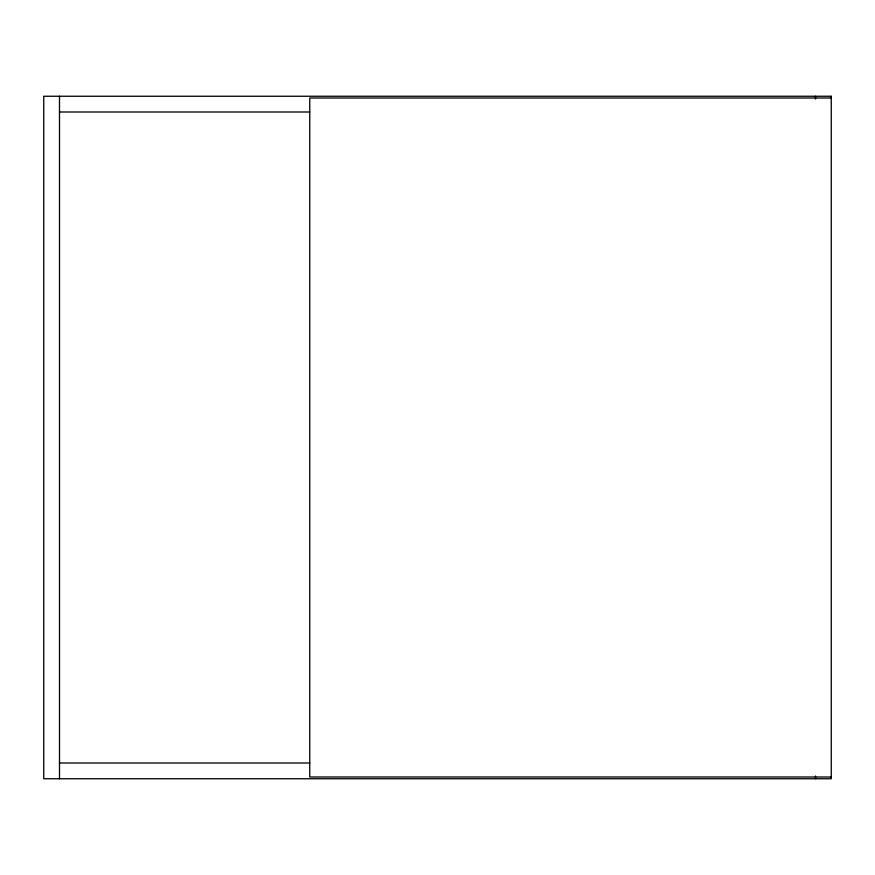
<?xml version="1.0" encoding="UTF-8"?>
<svg xmlns="http://www.w3.org/2000/svg" width="875" height="875" viewBox="0 0 875 875"><rect width="100%" height="100%" fill="white"/><g stroke="black" fill="none" stroke-linecap="round" stroke-linejoin="round"><path stroke-width="1.31" d="M831.25 98L309.75 98L309.75 777L831.25 777M59.5 112L309.75 112M59.5 763L309.75 763M815.5 96.25L815.5 98.984M815.5 776.016L815.5 778.75M59.5 96.25L59.5 778.75M831.25 96.25L43.75 96.25L43.75 778.75L831.25 778.75L831.25 96.25"/></g></svg>
